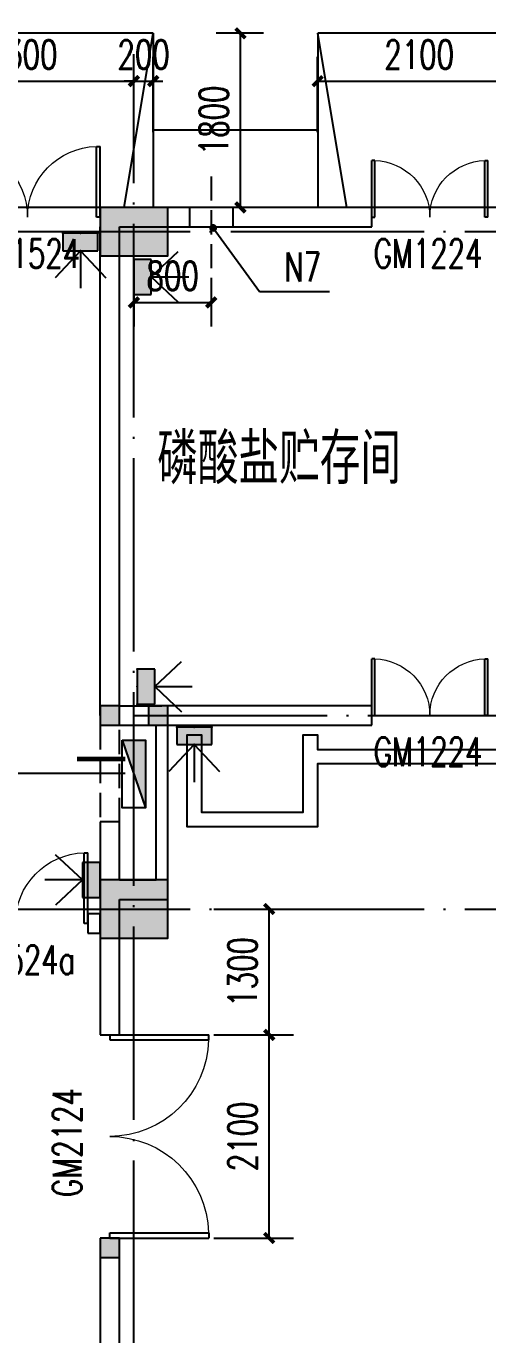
# Model space of a CAD drawing. Extents: x -93062 to 326984, y -142534 to 91021.
# Drawn here: x -21798 to -17024, y 69972 to 83496 of the extents above; entities that cross this region are included whole.
import ezdxf

# ---------------------------------------------------------------- set-up
doc = ezdxf.new("R2010")
doc.units = 0
doc.header["$LTSCALE"] = 1000
doc.header["$MEASUREMENT"] = 0
doc.linetypes.add('DASH', pattern=[0.35, 0.25, -0.1])
doc.linetypes.add('DOTE', pattern=[2.42, 2, -0.2, 0.02, -0.2])
doc.layers.get('0').update_dxf_attribs({"color": 8})
doc.layers.get('Defpoints').update_dxf_attribs({"color": 8})
for name, color, linetype in [('-人员定位', 6, 'Continuous'), ('AXIS', 8, 'Continuous'), ('CENTRE LINE', 8, 'DOTE'), ('COLUMN', 8, 'Continuous'), ('DIM_IDEN', 8, 'Continuous'), ('DOTE', 8, 'DOTE'), ('EQUIPMENT', 8, 'Continuous'), ('GROUND', 8, 'Continuous'), ('HOLE', 8, 'Continuous'), ('PUB_DIM', 8, 'Continuous'), ('PUB_HATCH', 8, 'Continuous'), ('PUB_TEXT', 8, 'Continuous'), ('STAIR', 8, 'Continuous'), ('TEXT', 8, 'Continuous'), ('WALL', 8, 'Continuous'), ('WINDOW', 8, 'Continuous'), ('WINDOW_TEXT', 8, 'Continuous')]:
    doc.layers.add(name, color=color, linetype=linetype)
doc.styles.add('_TCH_DIM', font='SIMPLEX', dxfattribs={"bigfont": 'GBCBIG'})
doc.styles.add('_TCH_DIM_T3', font='SIMPLEX', dxfattribs={"width": 0.705882, "bigfont": 'GBCBIG'})
doc.styles.add('_TCH_WINDOW', font='SIMPLEX', dxfattribs={"bigfont": 'GBCBIG'})
doc.styles.add('HZTXT', font='geditxt.shx', dxfattribs={"width": 0.8, "bigfont": 'hztxt1.shx'})
doc.dimstyles.new('_TCH_ARCH&&100', dxfattribs={"dimtxt": 297.5, "dimasz": 100, "dimexe": 250, "dimexo": 300, "dimgap": 126.25, "dimtad": 1, "dimdec": 0, "dimzin": 0, "dimdsep": 46, "dimtxsty": '_TCH_DIM_T3', "dimblk": 'ARCHTICK', "dimcen": 0.09, "dimazin": 2, "dimtfac": 1, "dimtdec": 0, "dimtix": 1, "dimtmove": 2, "dimatfit": 3, "dimfxl": 1, "dimtolj": 1, "dimtzin": 0, "dimarcsym": 0})

# ---------------------------------------------------------------- blocks, each defined once
blk = doc.blocks.new('_FZH')
blk.add_lwpolyline([(-0.5, -0.5), (0.5, -0.5), (0.5, 0.5), (-0.5, 0.5)], close=True)
at = {"layer": 'PUB_HATCH'}
blk.add_solid([(-0.5, -0.5), (0.5, -0.5), (-0.5, 0.5), (0.5, 0.5)], dxfattribs=at)
blk = doc.blocks.new('A$C78DD753C')
at = {"layer": 'COLUMN'}
for p, xscale, yscale, zscale, rotation in [((12750, 0), 699.9999999997672, 499.9999999998399, 499.9999999998399, 3.811489492195883e-11), ((12750, -7000), 700.0000000001892, 599.9984741202788, 599.9984741202788, 3.692380445562536e-11)]:
    blk.add_blockref('_FZH', p, dxfattribs=dict(at, xscale=xscale, yscale=yscale, zscale=zscale, rotation=rotation))
blk = doc.blocks.new('trwt')
at = {"layer": 'EQUIPMENT'}
h = blk.add_hatch(color=256, dxfattribs=at)
h.dxf.hatch_style = 1
h.paths.add_polyline_path([(240, 0), (240, 700), (0, 700)])
blk.add_line((0, 700), (240, 0), dxfattribs=at)
blk.add_lwpolyline([(0, 700), (240, 700), (240, 0), (0, 0)], close=True, dxfattribs=at)
blk = doc.blocks.new('_ArchTick')
at = {"color": 0, "linetype": 'ByBlock', "const_width": 0.4}
blk.add_lwpolyline([(-0.5, -0.5), (0.5, 0.5)], dxfattribs=at)
blk = doc.blocks.new('*D438')
at = {"layer": 'Defpoints', "color": 0, "transparency": 16777216}
for p in [(-20684, 81122), (-19884, 81122), (-19884, 80641)]:
    blk.add_point(p, dxfattribs=at)
at = {"layer": 'HOLE', "color": 0, "lineweight": -2, "transparency": 16777216}
for p, q in [((-20684, 80822), (-20684, 80391)), ((-19884, 80822), (-19884, 80391)), ((-20684, 80641), (-19884, 80641))]:
    blk.add_line(p, q, dxfattribs=at)
at = {"layer": 'HOLE', "color": 0, "lineweight": -2, "transparency": 16777216, "xscale": 100, "yscale": 100, "zscale": 100, "rotation": 180}
blk.add_blockref('_ArchTick', (-20684, 80641), dxfattribs=at)
at = {"layer": 'HOLE', "color": 0, "lineweight": -2, "transparency": 16777216, "xscale": 100, "yscale": 100, "zscale": 100}
blk.add_blockref('_ArchTick', (-19884, 80641), dxfattribs=at)
at = {"layer": 'HOLE', "color": 0, "transparency": 16777216, "insert": (-20284, 80916), "char_height": 297.5, "attachment_point": 5, "style": '_TCH_DIM_T3'}
blk.add_mtext('\\A1;800', dxfattribs=at)
blk = doc.blocks.new('*D441')
at = {"layer": 'Defpoints', "color": 0, "transparency": 16777216}
for p in [(-20159, 74372), (-19285, 74372), (-20159, 73072)]:
    blk.add_point(p, dxfattribs=at)
at = {"layer": 'PUB_DIM', "color": 0, "lineweight": -2, "transparency": 16777216}
for p, q in [((-19859, 74372), (-19035, 74372)), ((-19285, 73072), (-19285, 74372)), ((-19859, 73072), (-19035, 73072))]:
    blk.add_line(p, q, dxfattribs=at)
at = {"layer": 'PUB_DIM', "color": 0, "lineweight": -2, "transparency": 16777216, "xscale": 100, "yscale": 100, "zscale": 100}
for p, rotation in [((-19285, 74372), 90), ((-19285, 73072), 270)]:
    blk.add_blockref('_ArchTick', p, dxfattribs=dict(at, rotation=rotation))
at = {"layer": 'PUB_DIM', "color": 0, "transparency": 16777216, "insert": (-19560, 73722), "char_height": 297.5, "attachment_point": 5, "rotation": 90, "style": '_TCH_DIM_T3'}
blk.add_mtext('\\A1;1300', dxfattribs=at)
blk = doc.blocks.new('*D442')
at = {"layer": 'Defpoints', "color": 0, "transparency": 16777216}
for p in [(-20159, 73072), (-19285, 73072), (-20159, 70972)]:
    blk.add_point(p, dxfattribs=at)
at = {"layer": 'PUB_DIM', "color": 0, "lineweight": -2, "transparency": 16777216}
for p, q in [((-19859, 73072), (-19035, 73072)), ((-19285, 70972), (-19285, 73072)), ((-19859, 70972), (-19035, 70972))]:
    blk.add_line(p, q, dxfattribs=at)
at = {"layer": 'PUB_DIM', "color": 0, "lineweight": -2, "transparency": 16777216, "xscale": 100, "yscale": 100, "zscale": 100}
for p, rotation in [((-19285, 73072), 90), ((-19285, 70972), 270)]:
    blk.add_blockref('_ArchTick', p, dxfattribs=dict(at, rotation=rotation))
at = {"layer": 'PUB_DIM', "color": 0, "transparency": 16777216, "insert": (-19560, 72022), "char_height": 297.5, "attachment_point": 5, "rotation": 90, "style": '_TCH_DIM_T3'}
blk.add_mtext('\\A1;2100', dxfattribs=at)
blk = doc.blocks.new('*D1314')
at = {"layer": 'Defpoints', "color": 0, "transparency": 16777216}
for p in [(-20484, 82928), (-20684, 82100), (-20484, 82100)]:
    blk.add_point(p, dxfattribs=at)
at = {"layer": 'PUB_DIM', "color": 0, "lineweight": -2, "transparency": 16777216}
for p, q in [((-20684, 82400), (-20684, 83178)), ((-20484, 82400), (-20484, 83178)), ((-20684, 82928), (-20784, 82928)), ((-20684, 82928), (-20484, 82928)), ((-20484, 82928), (-20384, 82928))]:
    blk.add_line(p, q, dxfattribs=at)
at = {"layer": 'PUB_DIM', "color": 0, "lineweight": -2, "transparency": 16777216, "xscale": 100, "yscale": 100, "zscale": 100}
blk.add_blockref('_ArchTick', (-20684, 82928), dxfattribs=at)
at = {"layer": 'PUB_DIM', "color": 0, "lineweight": -2, "transparency": 16777216, "xscale": 100, "yscale": 100, "zscale": 100, "rotation": 180}
blk.add_blockref('_ArchTick', (-20484, 82928), dxfattribs=at)
at = {"layer": 'PUB_DIM', "color": 0, "transparency": 16777216, "insert": (-20584, 83202), "char_height": 297.5, "attachment_point": 5, "style": '_TCH_DIM_T3'}
blk.add_mtext('\\A1;200', dxfattribs=at)
blk = doc.blocks.new('*D1315')
at = {"layer": 'Defpoints', "color": 0, "transparency": 16777216}
for p in [(-20684, 82928), (-22984, 82100), (-20684, 82100)]:
    blk.add_point(p, dxfattribs=at)
at = {"layer": 'PUB_DIM', "color": 0, "lineweight": -2, "transparency": 16777216}
for p, q in [((-22984, 82400), (-22984, 83178)), ((-20684, 82400), (-20684, 83178)), ((-22984, 82928), (-20684, 82928))]:
    blk.add_line(p, q, dxfattribs=at)
at = {"layer": 'PUB_DIM', "color": 0, "lineweight": -2, "transparency": 16777216, "xscale": 100, "yscale": 100, "zscale": 100, "rotation": 180}
blk.add_blockref('_ArchTick', (-22984, 82928), dxfattribs=at)
at = {"layer": 'PUB_DIM', "color": 0, "lineweight": -2, "transparency": 16777216, "xscale": 100, "yscale": 100, "zscale": 100}
blk.add_blockref('_ArchTick', (-20684, 82928), dxfattribs=at)
at = {"layer": 'PUB_DIM', "color": 0, "transparency": 16777216, "insert": (-21834, 83202), "char_height": 297.5, "attachment_point": 5, "style": '_TCH_DIM_T3'}
blk.add_mtext('\\A1;2300', dxfattribs=at)
blk = doc.blocks.new('*D1354')
at = {"layer": 'Defpoints', "color": 0, "transparency": 16777216}
for p in [(-19582, 83422), (-19044, 83422), (-19044, 81622)]:
    blk.add_point(p, dxfattribs=at)
at = {"layer": 'PUB_DIM', "color": 0, "lineweight": -2, "transparency": 16777216}
for p, q in [((-19344, 83422), (-19832, 83422)), ((-19582, 81622), (-19582, 83422)), ((-19344, 81622), (-19832, 81622))]:
    blk.add_line(p, q, dxfattribs=at)
at = {"layer": 'PUB_DIM', "color": 0, "lineweight": -2, "transparency": 16777216, "xscale": 100, "yscale": 100, "zscale": 100}
for p, rotation in [((-19582, 83422), 90), ((-19582, 81622), 270)]:
    blk.add_blockref('_ArchTick', p, dxfattribs=dict(at, rotation=rotation))
at = {"layer": 'PUB_DIM', "color": 0, "transparency": 16777216, "insert": (-19857, 82522), "char_height": 297.5, "attachment_point": 5, "rotation": 90, "style": '_TCH_DIM_T3'}
blk.add_mtext('\\A1;1800', dxfattribs=at)
blk = doc.blocks.new('*D1356')
at = {"layer": 'Defpoints', "color": 0, "transparency": 16777216}
for p in [(-16684, 82928), (-18784, 82100), (-16684, 82100)]:
    blk.add_point(p, dxfattribs=at)
at = {"layer": 'PUB_DIM', "color": 0, "lineweight": -2, "transparency": 16777216}
for p, q in [((-18784, 82400), (-18784, 83178)), ((-16684, 82400), (-16684, 83178)), ((-18784, 82928), (-16684, 82928))]:
    blk.add_line(p, q, dxfattribs=at)
at = {"layer": 'PUB_DIM', "color": 0, "lineweight": -2, "transparency": 16777216, "xscale": 100, "yscale": 100, "zscale": 100, "rotation": 180}
blk.add_blockref('_ArchTick', (-18784, 82928), dxfattribs=at)
at = {"layer": 'PUB_DIM', "color": 0, "lineweight": -2, "transparency": 16777216, "xscale": 100, "yscale": 100, "zscale": 100}
blk.add_blockref('_ArchTick', (-16684, 82928), dxfattribs=at)
at = {"layer": 'PUB_DIM', "color": 0, "transparency": 16777216, "insert": (-17734, 83202), "char_height": 297.5, "attachment_point": 5, "style": '_TCH_DIM_T3'}
blk.add_mtext('\\A1;2100', dxfattribs=at)
blk = doc.blocks.new('*D1567')
at = {"layer": 'AXIS', "color": 0, "lineweight": -2, "transparency": 16777216}
for p, q in [((-33434, 83612), (-33434, 86862)), ((-10334, 83612), (-10334, 86862)), ((-33434, 86612), (-10334, 86612))]:
    blk.add_line(p, q, dxfattribs=at)
at = {"layer": 'Defpoints', "color": 0, "transparency": 16777216}
for p in [(-10334, 86612), (-33434, 83312), (-10334, 83312)]:
    blk.add_point(p, dxfattribs=at)
at = {"layer": 'AXIS', "color": 0, "lineweight": -2, "transparency": 16777216, "xscale": 100, "yscale": 100, "zscale": 100, "rotation": 180}
blk.add_blockref('_ArchTick', (-33434, 86612), dxfattribs=at)
at = {"layer": 'AXIS', "color": 0, "lineweight": -2, "transparency": 16777216, "xscale": 100, "yscale": 100, "zscale": 100}
blk.add_blockref('_ArchTick', (-10334, 86612), dxfattribs=at)
at = {"layer": 'AXIS', "color": 0, "transparency": 16777216, "insert": (-21884, 86887), "char_height": 297.5, "attachment_point": 5, "style": '_TCH_DIM_T3'}
blk.add_mtext('\\A1;23100', dxfattribs=at)
blk = doc.blocks.new('$DorLib2D$00000002')
for p, q in [((-0.5, 0), (-0.5, 0.4875)), ((-0.475, 0.4875), (-0.5, 0.4875)), ((-0.475, 0), (-0.475, 0.4875)), ((0.475, 0), (0.475, 0.4875)), ((0.475, 0.4875), (0.5, 0.4875)), ((0.5, 0), (0.5, 0.4875)), ((-0.5, 0), (-0.475, 0)), ((0.5, 0), (0.475, 0))]:
    blk.add_line(p, q)
at = {"lineweight": 13}
for centre, start, end in [((-0.4875, 0), 0, 88.53072), ((0.4875, 0), 91.46928, 180)]:
    blk.add_arc(centre, 0.4875, start, end, dxfattribs=at)
blk = doc.blocks.new('定位基站')
at = {"layer": '-人员定位', "ltscale": 0.01}
h = blk.add_hatch(color=256, dxfattribs=at)
h.dxf.hatch_style = 1
h.paths.add_polyline_path([(406524, 477798), (406524, 477617), (406162, 477617), (406162, 477798)])
at = {"layer": '-人员定位', "color": 6}
for p, q in [((406343, 477798), (406343, 478186)), ((406343, 477798), (406082, 478077)), ((406343, 477798), (406604, 478077)), ((406343, 477995), (406343, 477995)), ((406162, 477798), (406524, 477798)), ((406162, 477617), (406162, 477798)), ((406524, 477798), (406524, 477617)), ((406524, 477617), (406162, 477617))]:
    blk.add_line(p, q, dxfattribs=at)
for p in [(406343, 477798), (406162, 477617), (406343, 477617), (406524, 477617)]:
    blk.add_point(p, dxfattribs=at)

msp = doc.modelspace()

# ---------------------------------------------------------------- hatches: boundary and pattern name
at = {"layer": 'PUB_HATCH'}
for points in [[(-21034.3, 76472.1), (-21034.3, 76272.1), (-20834.3, 76272.1), (-20834.3, 76472.1)], [(-20534.3, 76472.1), (-20534.3, 76272.1), (-20334.3, 76272.1), (-20334.3, 76472.1)], [(-21034.3, 70972.1), (-21034.3, 70772.1), (-20834.3, 70772.1), (-20834.3, 70972.1)]]:
    msp.add_hatch(color=256, dxfattribs=at).paths.add_polyline_path(points)

# ---------------------------------------------------------------- linework, layer by layer
at = {"layer": 'CENTRE LINE'}
msp.add_line((-20684.3, 76372.1), (-10334.3, 76372.1), dxfattribs=at)
at = {"layer": 'COLUMN'}
for p, q in [((-21034.3, 76472.1), (-21034.3, 76272.1)), ((-20834.3, 76472.1), (-21034.3, 76472.1)), ((-20834.3, 76272.1), (-20834.3, 76472.1)), ((-20534.3, 76472.1), (-20534.3, 76272.1)), ((-20334.3, 76472.1), (-20534.3, 76472.1)), ((-20334.3, 76272.1), (-20334.3, 76472.1)), ((-21034.3, 76272.1), (-20834.3, 76272.1)), ((-20534.3, 76272.1), (-20334.3, 76272.1)), ((-21034.3, 70972.1), (-21034.3, 70772.1)), ((-20834.3, 70972.1), (-21034.3, 70972.1)), ((-20834.3, 70772.1), (-20834.3, 70972.1)), ((-21034.3, 70772.1), (-20834.3, 70772.1))]:
    msp.add_line(p, q, dxfattribs=at)
at = {"layer": 'DIM_IDEN'}
for p, q in [((-21249.3, 75772), (-24634.5, 75772)), ((-20773.5, 75772), (-21249.3, 75772))]:
    msp.add_line(p, q, dxfattribs=at)
at = {"layer": 'DIM_IDEN', "const_width": 50}
msp.add_lwpolyline([(-20773.5, 75922), (-21273.5, 75922)], dxfattribs=at)
at = {"layer": 'DOTE'}
for p, q in [((-36622.7, 81372.1), (-7716.7, 81372.1)), ((-36622.7, 74372.1), (-7716.7, 74372.1))]:
    msp.add_line(p, q, dxfattribs=at)
msp.add_lwpolyline([(-20684.3, 21372.1), (-20684.3, 83205.2)], dxfattribs=at)
at = {"layer": 'EQUIPMENT', "color": 251}
msp.add_lwpolyline([(-11284.3, 60872.1), (-11134.3, 60872.1), (-11134.3, 60622.1), (-14084.3, 60622.1), (-14084.3, 75871.6), (-18784.7, 75871.6), (-18784.7, 75222.1), (-20134.3, 75222.1), (-20134.3, 76172.1), (-19984.3, 76172.1), (-19984.3, 75372.1), (-18934.7, 75372.1), (-18934.7, 76172.1), (-18784.7, 76172.1), (-18784.7, 76021.6), (-11134.3, 76021.6), (-11134.3, 75771.6), (-11284.3, 75771.6), (-11284.3, 75871.6), (-13934.3, 75871.6), (-13934.3, 60772.1), (-11284.3, 60772.1), (-11284.3, 60872.1)], dxfattribs=at)
at = {"layer": 'GROUND'}
for p, q in [((-18783.8, 82422.1), (-20484.3, 82422.1)), ((-18783.8, 81622.1), (-20484.3, 81622.1))]:
    msp.add_line(p, q, dxfattribs=at)
at = {"layer": 'HOLE', "linetype": 'DASH'}
msp.add_line((-19884.3, 81943.5), (-19884.3, 80736.5), dxfattribs=at)
at = {"layer": 'HOLE'}
for p, q in [((-20109.3, 81622.1), (-20109.3, 81422.1)), ((-19659.3, 81622.1), (-19659.3, 81422.1)), ((-19864.3, 81410.3), (-19384.5, 80753.2)), ((-19384.5, 80753.2), (-18662, 80753.2))]:
    msp.add_line(p, q, dxfattribs=at)
at = {"layer": 'HOLE', "const_width": 40}
msp.add_lwpolyline([(-19876.1, 81426.4, 1), (-19852.5, 81394.1, 1)], format="xyb", close=True, dxfattribs=at)
at = {"layer": 'STAIR'}
for p, q in [((-20484.3, 83422.1), (-22984.3, 83422.1)), ((-20784.3, 81622.1), (-20484.3, 83422.1)), ((-20484.3, 83422.1), (-20484.3, 81622.1)), ((-14633.8, 83422.1), (-18783.8, 83422.1)), ((-18783.8, 83422.1), (-18783.8, 81622.1)), ((-18483.8, 81622.1), (-18783.8, 83422.1)), ((-20484.3, 81622.1), (-22784.3, 81622.1)), ((-16784.3, 81622.1), (-18783.8, 81622.1))]:
    msp.add_line(p, q, dxfattribs=at)
at = {"layer": 'WALL'}
for p, q in [((-20934.3, 81622.1), (-21034.3, 81622.1)), ((-21034.3, 81622.1), (-21034.3, 81422.1)), ((-18224.3, 81622.1), (-20934.3, 81622.1)), ((-18224.3, 81422.1), (-18224.3, 81622.1)), ((-21034.3, 76372.1), (-21034.3, 81422.1)), ((-20834.3, 76472.1), (-20834.3, 81422.1)), ((-20834.3, 81422.1), (-18224.3, 81422.1)), ((-20834.3, 76472.1), (-20394.3, 76472.1)), ((-18224.3, 76472.1), (-20394.3, 76472.1)), ((-18224.3, 76272.1), (-18224.3, 76472.1)), ((-21034.3, 76372.1), (-21034.3, 76272.1)), ((-21034.3, 76272.1), (-20834.3, 76272.1)), ((-20834.3, 76272.1), (-20454.3, 76272.1)), ((-20454.3, 74672.1), (-20454.3, 76272.1)), ((-20334.3, 74472.1), (-20334.3, 76272.1)), ((-20334.3, 76272.1), (-18224.3, 76272.1)), ((-20834.3, 75272.1), (-21034.3, 75272.1)), ((-21034.3, 75272.1), (-21034.3, 74572.1)), ((-20834.3, 74672.1), (-20834.3, 75272.1)), ((-20834.3, 74672.1), (-20454.3, 74672.1)), ((-21034.3, 74572.1), (-21034.3, 73072.1)), ((-20834.3, 74472.1), (-20334.3, 74472.1)), ((-20834.3, 73072.1), (-20834.3, 74472.1)), ((-21034.3, 74322.1), (-21159.3, 74322.1)), ((-21159.3, 74322.1), (-21159.3, 74122.1)), ((-21034.3, 74122.1), (-21034.3, 74322.1)), ((-21159.3, 74122.1), (-21034.3, 74122.1)), ((-21034.3, 73072.1), (-20834.3, 73072.1)), ((-20834.3, 70972.1), (-21034.3, 70972.1)), ((-21034.3, 70972.1), (-21034.3, 61772.1)), ((-20834.3, 61872.1), (-20834.3, 70972.1))]:
    msp.add_line(p, q, dxfattribs=at)
at = {"layer": 'WINDOW'}
for p, q in [((-21034.3, 81622.1), (-22534.3, 81622.1)), ((-17024.3, 81622.1), (-18224.3, 81622.1))]:
    msp.add_line(p, q, dxfattribs=at)
at = {"layer": 'WINDOW', "linetype": 'DASH'}
for p, q in [((-21034.3, 76272.1), (-21034.3, 75272.1)), ((-20834.3, 75272.1), (-20834.3, 76272.1))]:
    msp.add_line(p, q, dxfattribs=at)

# ---------------------------------------------------------------- block references
at = {"layer": '-人员定位', "xscale": -1}
for p, rotation in [((-427579.1, 558973), 180), ((-498302.5, -325438), 270), ((-498267, -329672.5), 270), ((-426403.1, 553869.6), 180), ((456582.8, 481015.5), 90)]:
    msp.add_blockref('定位基站', p, dxfattribs=dict(at, rotation=rotation))
at = {"layer": 'COLUMN'}
msp.add_blockref('A$C78DD753C', (-33434.3, 81372.1), dxfattribs=at)
at = {"layer": 'EQUIPMENT'}
msp.add_blockref('trwt', (-20804.3, 75417), dxfattribs=at)
at = {"layer": 'WINDOW'}
ref = msp.add_blockref('$DorLib2D$00000002', (-21784.3, 81522.1), dxfattribs=dict(at, xscale=1500, yscale=-1500, zscale=1500, rotation=180))
ref.add_attrib('A', 'GM1524', (-22364.3, 80998.3), dxfattribs={"layer": 'WINDOW_TEXT', "height": 297.5, "style": '_TCH_WINDOW', "width": 0.705882})
ref = msp.add_blockref('$DorLib2D$00000002', (-17624.3, 81522.1), dxfattribs=dict(at, xscale=1200, yscale=-1200, zscale=1200, rotation=179.9999999999996))
ref.add_attrib('A', 'GM1224', (-18204.3, 80998.3), dxfattribs={"layer": 'WINDOW_TEXT', "height": 297.5, "rotation": 360, "style": '_TCH_WINDOW', "width": 0.705882})
ref = msp.add_blockref('$DorLib2D$00000002', (-17624.3, 76372.1), dxfattribs=dict(at, xscale=-1200, yscale=1200, zscale=-1200))
ref.add_attrib('A', 'GM1224', (-18204.3, 75848.3), dxfattribs={"layer": 'WINDOW_TEXT', "height": 297.5, "style": '_TCH_WINDOW', "width": 0.705882})
ref = msp.add_blockref('$DorLib2D$00000002', (-21909.3, 74222.1), dxfattribs=dict(at, xscale=1500, yscale=-1500, zscale=1500, rotation=180))
ref.add_attrib('A', 'FM1524a', (-22559.3, 73698.3), dxfattribs={"layer": 'WINDOW_TEXT', "height": 297.5, "style": '_TCH_WINDOW', "width": 0.705882})
ref = msp.add_blockref('$DorLib2D$00000002', (-20934.3, 72022.1), dxfattribs=dict(at, xscale=2100, yscale=-2100, zscale=2100, rotation=90))
ref.add_attrib('A', 'GM2124', (-21225.7, 71395.5), dxfattribs={"layer": 'WINDOW_TEXT', "height": 297.5, "rotation": 90, "style": '_TCH_WINDOW', "width": 0.705882})

# ---------------------------------------------------------------- texts
at = {"layer": 'PUB_TEXT', "style": '_TCH_DIM', "width": 0.705882}
msp.add_text('N7', height=297.5, dxfattribs=at).set_placement((-19127, 80858.2))
at = {"layer": 'TEXT', "style": 'HZTXT', "width": 0.8}
msp.add_text('磷酸盐贮存间', height=525, dxfattribs=at).set_placement((-20442.5, 78763.2))

# ---------------------------------------------------------------- dimensions: what is measured, and where the dimension line sits
at = {"layer": 'AXIS'}
dim = msp.add_aligned_dim(p1=(-33434.3, 83312), p2=(-10334.3, 83312), distance=3300, dimstyle='_TCH_ARCH&&100', dxfattribs=at)
dim.commit()
dim.dimension.update_dxf_attribs({"geometry": '*D1567', "text_midpoint": (-21884.3, 86887)})
at = {"layer": 'HOLE'}
dim = msp.add_aligned_dim(p1=(-20684.3, 81122.1), p2=(-19884.3, 81122.1), distance=-481.1, dimstyle='_TCH_ARCH&&100', dxfattribs=at)
dim.commit()
dim.dimension.update_dxf_attribs({"geometry": '*D438', "text_midpoint": (-20284.3, 80916)})
at = {"layer": 'PUB_DIM'}
for p1, p2, distance, picture, middle in [((-19043.5, 81622.1), (-19043.5, 83422.1), 538.5, '*D1354', (-19857, 82522.1)), ((-22984.3, 82100), (-20684.3, 82100), 827.5, '*D1315', (-21834.3, 83202.5)), ((-20684.3, 82100), (-20484.3, 82100), 827.5, '*D1314', (-20584.3, 83202.5)), ((-18783.764166, 82100), (-16684.264166, 82100), 827.5, '*D1356', (-17734.014166, 83202.5)), ((-20158.8, 73072.1), (-20158.8, 74372.1), -873.8, '*D441', (-19560, 73722.1)), ((-20158.8, 70972.1), (-20158.8, 73072.1), -873.8, '*D442', (-19560, 72022.1))]:
    dim = msp.add_aligned_dim(p1=p1, p2=p2, distance=distance, dimstyle='_TCH_ARCH&&100', dxfattribs=at)
    dim.commit()
    dim.dimension.update_dxf_attribs({"geometry": picture, "text_midpoint": middle})

doc.saveas('drawing.dxf')
